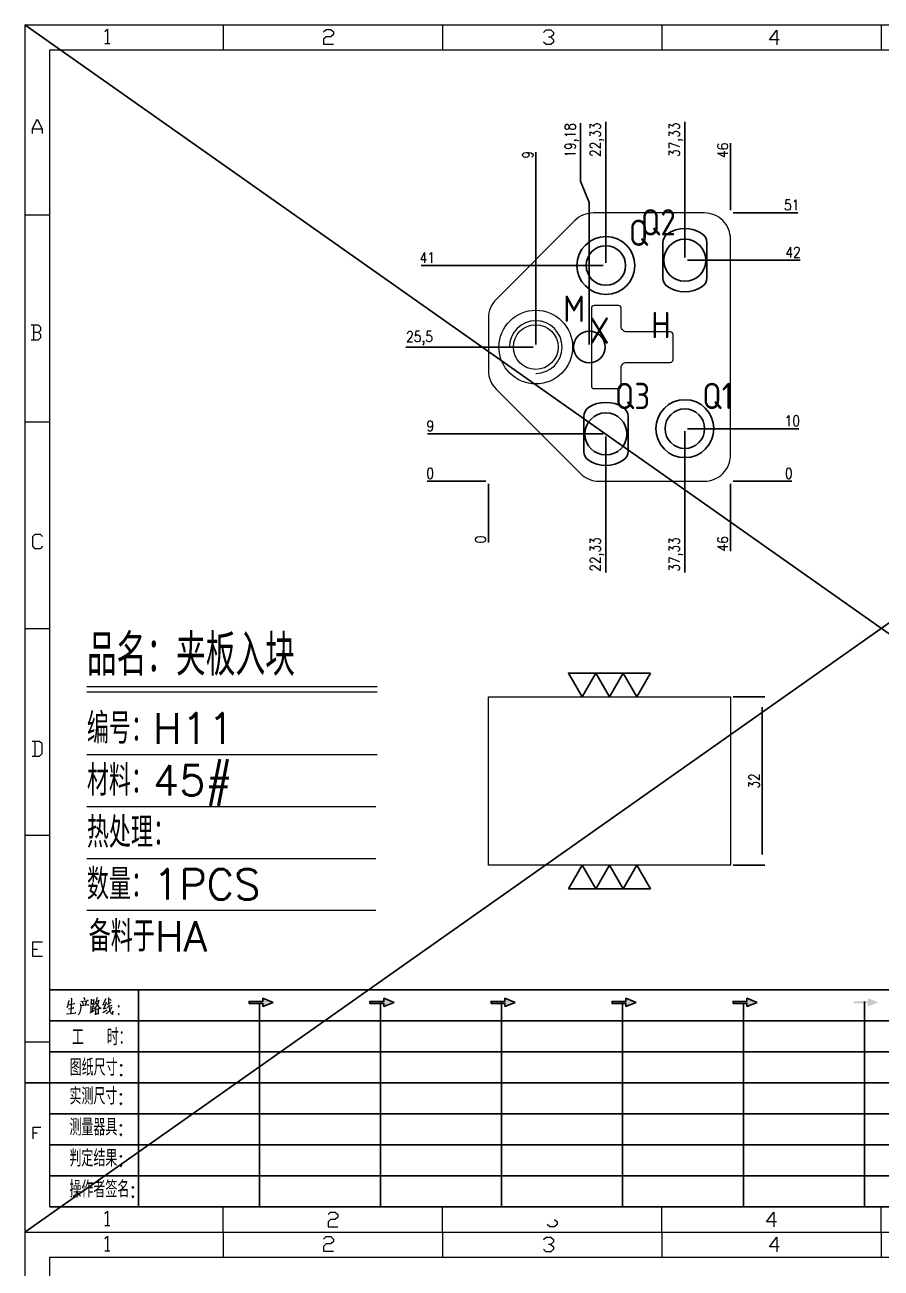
# Model space of a CAD drawing. Header units: millimetres. Extents: x 88508 to 142116, y -5268 to 20283.
# Drawn here: x 98477.3 to 98640, y 14631.8 to 14868 of the extents above; entities that cross this region are included whole.
import ezdxf
from ezdxf.enums import TextEntityAlignment as Align

# ---------------------------------------------------------------- set-up
doc = ezdxf.new("R2010")
doc.units = ezdxf.units.MM
doc.linetypes.add('DASHED', pattern=[0])
for name, color, linetype in [('DIM', 4, 'Continuous'), ('PH_P', 2, 'Continuous'), ('TEXT', 4, 'Continuous')]:
    doc.layers.add(name, color=color, linetype=linetype)
doc.styles.add('chinesef_fs', font='simplex.shx', dxfattribs={"bigfont": 'gbcbig.shx'})
doc.styles.add('gbenor', font='gbenor.shx', dxfattribs={"bigfont": 'gbcbig.shx'})
doc.styles.add('GBENOR_', font='gbenor.shx', dxfattribs={"bigfont": 'gbcbig'})
doc.styles.get("Standard").update_dxf_attribs({"font": 'txt.shx', "width": 0.85, "bigfont": 'ctxt.shx'})
doc.styles.add('TXT', font='txt.shx', dxfattribs={"width": 0.8, "bigfont": 'ctxt.shx'})
doc.dimstyles.new('T-2-WX', dxfattribs={"dimtxt": 2, "dimasz": 2, "dimexe": 0.5, "dimexo": 0.5, "dimgap": 0.5, "dimtad": 1, "dimtxsty": 'Standard', "dimblk": 'OPEN30', "dimcen": 0, "dimazin": 3, "dimtfac": 1, "dimtmove": 0, "dimatfit": 3, "dimldrblk": 'OPEN30', "dimlwd": -1, "dimlwe": -1})

# ---------------------------------------------------------------- blocks, each defined once
blk = doc.blocks.new('U40')
for points in [[(351.8, 337.7), (351.8, 333.2), (367, 339.3), (351.8, 345.3), (351.8, 340.8), (331.2, 340.8), (331.2, 337.7)], [(545.7, 339.3), (530.6, 345.3), (530.6, 340.8), (509.9, 340.8), (509.9, 337.7), (530.6, 337.7), (530.6, 333.2)], [(724.5, 339.3), (709.3, 345.3), (709.3, 340.8), (688.7, 340.8), (688.7, 337.7), (709.3, 337.7), (709.3, 333.2)], [(903.3, 339.3), (888.1, 345.3), (888.1, 340.8), (867.5, 340.8), (867.5, 337.7), (888.1, 337.7), (888.1, 333.2)], [(1082.1, 339.3), (1066.9, 345.3), (1066.9, 340.8), (1046.3, 340.8), (1046.3, 337.7), (1066.9, 337.7), (1066.9, 333.2)], [(1245.7, 337.7), (1245.7, 333.2), (1260.9, 339.3), (1245.7, 345.3), (1245.7, 340.8), (1225.1, 340.8), (1225.1, 337.7)]]:
    blk.add_hatch(color=3).paths.add_polyline_path(points)
at = {"color": 254, "lineweight": 18}
for p, q in [((0, 1783.5), (0, 0)), ((0, 1783.5), (2530.2, 1783.5)), ((941.1, 1783.5), (941.1, 1746.5)), ((1265.1, 1783.5), (1265.1, 1746.5)), ((37, 37), (37, 1746.5)), ((37, 1746.5), (2493.2, 1746.5)), ((0, 1502.7), (37, 1502.7)), ((0, 1197.2), (37, 1197.2)), ((0, 891.7), (37, 891.7)), ((0, 586.3), (37, 586.3)), ((0, 280.8), (37, 280.8)), ((37, 37), (2493.2, 37)), ((941.1, 0), (941.1, 37)), ((1265.1, 0), (1265.1, 37)), ((0, 0), (2530.2, 0))]:
    blk.add_line(p, q, dxfattribs=at)
at = {"color": 254, "linetype": 'Continuous', "lineweight": 18}
for p, q in [((293.1, 1783.5), (293.1, 1746.5)), ((617.1, 1783.5), (617.1, 1746.5)), ((293.1, 0), (293.1, 37)), ((617.1, 0), (617.1, 37))]:
    blk.add_line(p, q, dxfattribs=at)
for p, q in [((38, 357.6), (1598.2, 357.6)), ((38, 311.8), (1598.2, 311.8)), ((37.1, 266), (1598.2, 266)), ((0.1, 220.2), (1598.2, 220.2)), ((37.1, 174.4), (1598.2, 174.4)), ((37.1, 128.6), (1598.2, 128.6)), ((37.1, 82.8), (1598.2, 82.8))]:
    blk.add_line(p, q)
at = {"color": 254}
for p, q in [((167.8, 37), (167.8, 357.6)), ((346.7, 37), (346.7, 337.9)), ((525.5, 37), (525.5, 340.8)), ((704.3, 37), (704.3, 340.8)), ((883.1, 37), (883.1, 340.8)), ((1061.9, 37), (1061.9, 337.7)), ((1240.6, 37), (1240.6, 340.8)), ((1598.2, 37), (38, 37))]:
    blk.add_line(p, q, dxfattribs=at)
at = {"color": 92, "lineweight": 18}
for points in [[(118.3, 1773.7), (121.9, 1777.3), (121.9, 1755.8)], [(441.4, 1773.1), (445, 1776.7), (452.2, 1776.7), (455.8, 1773.1), (455.8, 1769.5), (452.2, 1765.9), (445, 1765.9), (441.4, 1762.3), (441.4, 1755.1), (455.8, 1755.1)], [(766.4, 1772.4), (770, 1776), (777.2, 1776), (780.8, 1772.4), (780.8, 1768.8), (777.2, 1765.2), (773.6, 1765.2)], [(777.2, 1765.2), (780.8, 1761.6), (780.8, 1758), (777.2, 1754.4), (770, 1754.4), (766.4, 1758)], [(1114.4, 1761.4), (1100, 1761.4), (1110.8, 1775.8), (1110.8, 1754.2)], [(118.3, 1755.8), (125.5, 1755.8)], [(11.1, 1622.8), (11.1, 1630), (18.3, 1644.4), (25.5, 1630), (25.5, 1622.8)], [(11.1, 1630), (25.5, 1630)], [(20, 1329), (23.6, 1332.6), (23.6, 1336.2), (20, 1339.8), (9.2, 1339.8)], [(9.2, 1318.2), (20, 1318.2), (23.6, 1321.8), (23.6, 1325.4), (20, 1329), (12.8, 1329)], [(12.8, 1339.8), (12.8, 1318.2)], [(26.1, 1013.2), (22.5, 1009.6), (15.3, 1009.6), (11.7, 1013.2), (11.7, 1027.6), (15.3, 1031.2), (22.5, 1031.2), (26.1, 1027.6)], [(11, 703.2), (21.8, 703.2), (25.4, 706.8), (25.4, 721.2), (21.8, 724.8), (11, 724.8)], [(14.6, 724.8), (14.6, 703.2)], [(26.1, 407), (11.7, 407), (11.7, 428.6), (26.1, 428.6)], [(11.7, 417.8), (18.9, 417.8)], [(12.3, 137.7), (12.3, 155), (23.8, 155)], [(12.3, 146.4), (18.1, 146.4)], [(118.3, 27.4), (121.9, 31), (121.9, 9.4)], [(447.9, 25.7), (451.5, 29.3), (458.7, 29.3), (462.3, 25.7), (462.3, 22.1), (458.7, 18.5), (451.5, 18.5), (447.9, 14.9), (447.9, 7.7), (462.3, 7.7)], [(782.7, 18.5), (786.3, 14.9), (786.3, 11.3), (782.7, 7.7), (775.5, 7.7), (771.9, 11.3)], [(1110.3, 14.9), (1095.9, 14.9), (1106.7, 29.3), (1106.7, 7.7)], [(118.3, 9.4), (125.5, 9.4)]]:
    blk.add_lwpolyline(points, dxfattribs=at)
at = {"color": 92, "lineweight": 0}
for points in [[(65, 342.2), (64.8, 341), (64.1, 337.9), (63.6, 335.7), (62.8, 333.5), (62.1, 331.4)], [(63.8, 335.9), (73.4, 337.5), (73.1, 337.7), (72.5, 337.3)], [(64.5, 329.6), (64.8, 329.6), (65.1, 329.6), (72.5, 331), (71.9, 331), (70.9, 330.8)], [(68.4, 345.9), (68.7, 344.4), (68.1, 322.9)], [(82.6, 335.1), (82.6, 331.8), (82.3, 329), (81.9, 326.8), (81.2, 324.9), (80.3, 323.1), (79.6, 321.9), (78.8, 320.9)], [(93.3, 335.5), (94.1, 335.7), (94.3, 335.5), (82.6, 334.3), (82.6, 335.1), (82.2, 336.9)], [(82.6, 340.8), (93.7, 342.2), (93.3, 342.4), (92.4, 342)], [(86.1, 336.1), (86, 337.5), (85.3, 339.8)], [(86.7, 346.7), (87.9, 344.6), (88.3, 343)], [(90.3, 341), (90.4, 339.6), (89.1, 335.3)], [(97.2, 334.3), (97.5, 333.5), (97.7, 324.7)], [(97.8, 344), (98.1, 342.6), (98.1, 340.8), (98.1, 337.9), (98.1, 336.3), (98.2, 337.7), (102.1, 338.3), (101.8, 338.3), (102.1, 343.6), (102.1, 343.2), (102.1, 342.8), (98.2, 342.2)], [(100.2, 337.9), (100.1, 325.9)], [(100.2, 332.6), (102.4, 333.1)], [(105.5, 341.2), (105.9, 341), (109.6, 341.8), (109.3, 342.6), (108.5, 339.6), (107.6, 337.3), (106.9, 335.9), (105.9, 334.3), (104.3, 332), (103.1, 330.4), (101.9, 329.4)], [(106.6, 346.5), (106.5, 345.2), (105.1, 341.2), (104.2, 338.9), (103.1, 336.3), (102.6, 335.5)], [(104.9, 339.1), (105.3, 338.7), (107, 335.7), (108.6, 333.3), (109.9, 331.2), (110.3, 330.8), (112.6, 330.8), (110.2, 331.2), (109, 332.6)], [(119.3, 344.8), (119.1, 343.8), (116.8, 338.5), (115.4, 335.5), (119.3, 336.3)], [(120.3, 339.4), (118.1, 333.5), (116.4, 330), (116.1, 329.8), (120.5, 331.4)], [(128.2, 332.4), (128.1, 331.6), (126.9, 329.6), (125.8, 328), (124.5, 326.3), (123, 324.7), (121.4, 323.3), (120.1, 322.3)], [(121.4, 332.2), (128.8, 335.1)], [(121.7, 336.7), (127.7, 339.6)], [(123.4, 346.5), (123.5, 345.4), (123.5, 340.8), (123.8, 337.3), (124, 335.3), (124.2, 333.1), (124.5, 331), (124.8, 329), (125.2, 327.4), (125.9, 325.7), (126.9, 323.9), (127.9, 322.7), (128.9, 321.7), (129.6, 321.3), (129.9, 326.1), (129.4, 321.5)], [(127.7, 341.6), (127.2, 342.4), (125.7, 344.2)], [(61.4, 322.3), (68.2, 322.9), (75.3, 323.7), (74.9, 323.9), (73.8, 323.5)], [(96.5, 323.9), (102.8, 327.2)], [(104.2, 330), (104.5, 329), (104.5, 321.1), (104.3, 322.1), (104.5, 322.7), (109.2, 323.1), (108.6, 323.1), (109, 329.2), (109, 330), (109.3, 329.4), (108.6, 329.4), (104.6, 328.8)], [(115.3, 324.3), (121.5, 328.2)]]:
    blk.add_lwpolyline(points, dxfattribs=at)
for points in [[(138.7, 332.4), (139.4, 333.5), (138.7, 334.5), (138, 333.5)], [(138.7, 320.9), (139.4, 321.9), (138.7, 322.9), (138, 321.9)]]:
    blk.add_lwpolyline(points, close=True, dxfattribs=at)
for points in [[(367, 339.3), (351.8, 345.3), (351.8, 340.8), (331.2, 340.8), (331.2, 337.7), (351.8, 337.7), (351.8, 333.2), (367, 339.3)], [(545.7, 339.3), (530.6, 345.3), (530.6, 340.8), (509.9, 340.8), (509.9, 337.7), (530.6, 337.7), (530.6, 333.2), (545.7, 339.3)], [(724.5, 339.3), (709.3, 345.3), (709.3, 340.8), (688.7, 340.8), (688.7, 337.7), (709.3, 337.7), (709.3, 333.2), (724.5, 339.3)], [(903.3, 339.3), (888.1, 345.3), (888.1, 340.8), (867.5, 340.8), (867.5, 337.7), (888.1, 337.7), (888.1, 333.2), (903.3, 339.3)], [(1082.1, 339.3), (1066.9, 345.3), (1066.9, 340.8), (1046.3, 340.8), (1046.3, 337.7), (1066.9, 337.7), (1066.9, 333.2), (1082.1, 339.3)]]:
    blk.add_lwpolyline(points)
at = {"color": 3, "style": 'chinesef_fs'}
for s, p in [('工  时：', (69.5, 275.7)), ('图纸尺寸:', (66.2, 230.9)), ('实测尺寸:', (65.9, 188.4)), ('测量器具:', (65.9, 142.6)), ('判定结果:', (65.9, 96.8)), ('操作者签名:', (65.9, 51))]:
    blk.add_text(s, height=24.57, dxfattribs=at).set_placement(p)
at = {"lineweight": 18, "style": 'GBENOR_'}
blk.add_attdef('文档路径', (2126, 386.9), '', height=17.8, dxfattribs=at)
at = {"lineweight": 20, "style": 'TXT'}
for tag, height, p in [('18-**-**', 16.3, (1866.6, 256.2)), ('客户名称', 16.1, (1741.1, 134, 0)), ('料厚:', 16.1, (1741.3, 93.2, 0))]:
    blk.add_attdef(tag, text='', height=height, dxfattribs=at).set_placement(p, align=Align.MIDDLE)
for tag, p, height in [('88888', (1850.9, 207.5), 14.9), ('材质:', (1691.2, 168, 0), 16.1), ('核准', (1869.4, 127.5, 0), 16.1), ('设计', (1868.8, 88.3, 0), 16.1), ('绘图', (1868.2, 49.1, 0), 16.1)]:
    blk.add_attdef(tag, p, '', height=height, dxfattribs=at)
for tag, p, height, width in [('3', (2234.7, 206.9), 15.8, 0.7), ('4', (2234.7, 167.4), 15.8, 0.7), ('核准日期', (2041.1, 124.2, 0), 16.1, 0.68), ('设计日期', (2041.1, 84.5, 0), 16.1, 0.68), ('1', (2251.9, 85.9), 14.6, 0.7), ('绘图日期', (2040.9, 46.4, 0), 16.1, 0.68), ('2', (2235, 49.2), 14.6, 0.7)]:
    blk.add_attdef(tag, p, '', height=height, dxfattribs=dict(at, width=width))
blk = doc.blocks.new('*D8867')
at = {"layer": 'Defpoints', "color": 0}
for p in [(98611.38, 14740.38), (98617.38, 14740.38), (98611.38, 14708.38)]:
    blk.add_point(p, dxfattribs=at)
at = {"layer": 'DIM', "color": 0}
for p, q in [((98611.88, 14740.38), (98617.88, 14740.38)), ((98617.38, 14710.38), (98617.38, 14738.38)), ((98611.88, 14708.38), (98617.88, 14708.38))]:
    blk.add_line(p, q, dxfattribs=at)
at = {"layer": 'DIM', "color": 0, "insert": (98615.88, 14724.38), "char_height": 2, "attachment_point": 5, "rotation": 90}
blk.add_mtext('32', dxfattribs=at)
blk = doc.blocks.new('_Open30')
blk = doc.blocks.new('*D8900')
at = {"layer": 'Defpoints', "color": 0}
for p in [(98565.38, 14781.3), (98611.38, 14781.3), (98621.38, 14781.3)]:
    blk.add_point(p, dxfattribs=at)
at = {"layer": 'DIM', "color": 0}
blk.add_line((98611.88, 14781.3), (98623.01, 14781.3), dxfattribs=at)
at = {"layer": 'DIM', "color": 0, "insert": (98622.45, 14782.8), "char_height": 2, "attachment_point": 5}
blk.add_mtext('0', dxfattribs=at)
blk = doc.blocks.new('*D8901')
at = {"layer": 'Defpoints', "color": 0}
for p in [(98602.7, 14791.3), (98621.38, 14791.3), (98565.38, 14781.3)]:
    blk.add_point(p, dxfattribs=at)
at = {"layer": 'DIM', "color": 0}
for p, q in [((98603.2, 14791.3), (98613.38, 14791.3)), ((98613.38, 14791.3), (98617.38, 14791.3)), ((98617.38, 14791.3), (98624.39, 14791.3))]:
    blk.add_line(p, q, dxfattribs=at)
at = {"layer": 'DIM', "color": 0, "insert": (98623.13, 14792.8), "char_height": 2, "attachment_point": 5}
blk.add_mtext('10', dxfattribs=at)
blk = doc.blocks.new('*D8902')
at = {"layer": 'Defpoints', "color": 0}
for p in [(98602.7, 14823.3), (98621.38, 14823.3), (98565.38, 14781.3)]:
    blk.add_point(p, dxfattribs=at)
at = {"layer": 'DIM', "color": 0}
for p, q in [((98603.2, 14823.3), (98613.38, 14823.3)), ((98613.38, 14823.3), (98617.38, 14823.3)), ((98617.38, 14823.3), (98624.63, 14823.3))]:
    blk.add_line(p, q, dxfattribs=at)
at = {"layer": 'DIM', "color": 0, "insert": (98623.26, 14824.8), "char_height": 2, "attachment_point": 5}
blk.add_mtext('42', dxfattribs=at)
blk = doc.blocks.new('*D8903')
at = {"layer": 'Defpoints', "color": 0}
for p in [(98611.38, 14832.3), (98621.38, 14832.3), (98565.38, 14781.3)]:
    blk.add_point(p, dxfattribs=at)
at = {"layer": 'DIM', "color": 0}
for p, q in [((98611.88, 14832.3), (98615.38, 14832.3)), ((98615.38, 14832.3), (98617.38, 14832.3)), ((98617.38, 14832.3), (98624.15, 14832.3))]:
    blk.add_line(p, q, dxfattribs=at)
at = {"layer": 'DIM', "color": 0, "insert": (98623.01, 14833.8), "char_height": 2, "attachment_point": 5}
blk.add_mtext('51', dxfattribs=at)
blk = doc.blocks.new('*D8904')
at = {"layer": 'Defpoints', "color": 0}
for p in [(98555.38, 14781.3), (98565.38, 14781.3), (98565.38, 14781.3)]:
    blk.add_point(p, dxfattribs=at)
at = {"layer": 'DIM', "color": 0}
blk.add_line((98564.88, 14781.3), (98553.75, 14781.3), dxfattribs=at)
at = {"layer": 'DIM', "color": 0, "insert": (98554.31, 14782.8), "char_height": 2, "attachment_point": 5}
blk.add_mtext('0', dxfattribs=at)
blk = doc.blocks.new('*D8905')
at = {"layer": 'Defpoints', "color": 0}
for p in [(98555.38, 14790.3), (98587.7, 14790.3), (98565.38, 14781.3)]:
    blk.add_point(p, dxfattribs=at)
at = {"layer": 'DIM', "color": 0}
for p, q in [((98559.38, 14790.3), (98553.83, 14790.3)), ((98563.38, 14790.3), (98559.38, 14790.3)), ((98587.2, 14790.3), (98563.38, 14790.3))]:
    blk.add_line(p, q, dxfattribs=at)
at = {"layer": 'DIM', "color": 0, "insert": (98554.35, 14791.8), "char_height": 2, "attachment_point": 5}
blk.add_mtext('9', dxfattribs=at)
blk = doc.blocks.new('*D8906')
at = {"layer": 'Defpoints', "color": 0}
for p in [(98555.38, 14806.8), (98574.38, 14806.8), (98565.38, 14781.3)]:
    blk.add_point(p, dxfattribs=at)
at = {"layer": 'DIM', "color": 0}
for p, q in [((98559.38, 14806.8), (98549.7, 14806.8)), ((98563.38, 14806.8), (98559.38, 14806.8)), ((98573.88, 14806.8), (98563.38, 14806.8))]:
    blk.add_line(p, q, dxfattribs=at)
at = {"layer": 'DIM', "color": 0, "insert": (98552.29, 14808.49), "char_height": 2, "attachment_point": 5}
blk.add_mtext('25,5', dxfattribs=at)
blk = doc.blocks.new('*D8907')
at = {"layer": 'Defpoints', "color": 0}
for p in [(98555.38, 14822.3), (98587.7, 14822.3), (98565.38, 14781.3)]:
    blk.add_point(p, dxfattribs=at)
at = {"layer": 'DIM', "color": 0}
for p, q in [((98559.38, 14822.3), (98552.61, 14822.3)), ((98563.38, 14822.3), (98559.38, 14822.3)), ((98587.2, 14822.3), (98563.38, 14822.3))]:
    blk.add_line(p, q, dxfattribs=at)
at = {"layer": 'DIM', "color": 0, "insert": (98553.75, 14823.8), "char_height": 2, "attachment_point": 5}
blk.add_mtext('41', dxfattribs=at)
blk = doc.blocks.new('*D8908')
at = {"layer": 'Defpoints', "color": 0}
for p in [(98565.38, 14781.3), (98611.38, 14781.3), (98611.38, 14771.3)]:
    blk.add_point(p, dxfattribs=at)
at = {"layer": 'DIM', "color": 0}
for p, q in [((98611.38, 14780.8), (98611.38, 14777.3)), ((98611.38, 14777.3), (98611.38, 14775.3)), ((98611.38, 14775.3), (98611.38, 14768.05))]:
    blk.add_line(p, q, dxfattribs=at)
at = {"layer": 'DIM', "color": 0, "insert": (98609.88, 14769.42), "char_height": 2, "attachment_point": 5, "rotation": 90}
blk.add_mtext('46', dxfattribs=at)
blk = doc.blocks.new('*D8909')
at = {"layer": 'Defpoints', "color": 0}
for p in [(98602.7, 14791.3), (98565.38, 14781.3), (98602.7, 14771.3)]:
    blk.add_point(p, dxfattribs=at)
at = {"layer": 'DIM', "color": 0}
for p, q in [((98602.7, 14790.8), (98602.7, 14779.3)), ((98602.7, 14779.3), (98602.7, 14775.3)), ((98602.7, 14775.3), (98602.7, 14764))]:
    blk.add_line(p, q, dxfattribs=at)
at = {"layer": 'DIM', "color": 0, "insert": (98601.01, 14767.4), "char_height": 2, "attachment_point": 5, "rotation": 90}
blk.add_mtext('37,33', dxfattribs=at)
blk = doc.blocks.new('*D8910')
at = {"layer": 'Defpoints', "color": 0}
for p in [(98587.7, 14790.3), (98565.38, 14781.3), (98587.7, 14771.3)]:
    blk.add_point(p, dxfattribs=at)
at = {"layer": 'DIM', "color": 0}
for p, q in [((98587.7, 14789.8), (98587.7, 14779.3)), ((98587.7, 14779.3), (98587.7, 14775.3)), ((98587.7, 14775.3), (98587.7, 14764))]:
    blk.add_line(p, q, dxfattribs=at)
at = {"layer": 'DIM', "color": 0, "insert": (98586.01, 14767.4), "char_height": 2, "attachment_point": 5, "rotation": 90}
blk.add_mtext('22,33', dxfattribs=at)
blk = doc.blocks.new('*D8911')
at = {"layer": 'Defpoints', "color": 0}
for p in [(98565.38, 14781.3), (98565.38, 14781.3), (98565.38, 14771.3)]:
    blk.add_point(p, dxfattribs=at)
at = {"layer": 'DIM', "color": 0}
blk.add_line((98565.38, 14780.8), (98565.38, 14769.67), dxfattribs=at)
at = {"layer": 'DIM', "color": 0, "insert": (98563.88, 14770.23), "char_height": 2, "attachment_point": 5, "rotation": 90}
blk.add_mtext('0', dxfattribs=at)
blk = doc.blocks.new('*D8912')
at = {"layer": 'Defpoints', "color": 0}
for p in [(98611.38, 14842.3), (98611.38, 14832.3), (98565.38, 14781.3)]:
    blk.add_point(p, dxfattribs=at)
at = {"layer": 'DIM', "color": 0}
for p, q in [((98611.38, 14838.3), (98611.38, 14845.55)), ((98611.38, 14836.3), (98611.38, 14838.3)), ((98611.38, 14832.8), (98611.38, 14836.3))]:
    blk.add_line(p, q, dxfattribs=at)
at = {"layer": 'DIM', "color": 0, "insert": (98609.88, 14844.18), "char_height": 2, "attachment_point": 5, "rotation": 90}
blk.add_mtext('46', dxfattribs=at)
blk = doc.blocks.new('*D8913')
at = {"layer": 'Defpoints', "color": 0}
for p in [(98602.7, 14842.3), (98602.7, 14823.3), (98565.38, 14781.3)]:
    blk.add_point(p, dxfattribs=at)
at = {"layer": 'DIM', "color": 0}
for p, q in [((98602.7, 14838.3), (98602.7, 14849.6)), ((98602.7, 14834.3), (98602.7, 14838.3)), ((98602.7, 14823.8), (98602.7, 14834.3))]:
    blk.add_line(p, q, dxfattribs=at)
at = {"layer": 'DIM', "color": 0, "insert": (98601.01, 14846.2), "char_height": 2, "attachment_point": 5, "rotation": 90}
blk.add_mtext('37,33', dxfattribs=at)
blk = doc.blocks.new('*D8914')
at = {"layer": 'Defpoints', "color": 0}
for p in [(98587.7, 14842.3), (98587.7, 14822.3), (98565.38, 14781.3)]:
    blk.add_point(p, dxfattribs=at)
at = {"layer": 'DIM', "color": 0}
for p, q in [((98587.7, 14838.3), (98587.7, 14849.6)), ((98587.7, 14834.3), (98587.7, 14838.3)), ((98587.7, 14822.8), (98587.7, 14834.3))]:
    blk.add_line(p, q, dxfattribs=at)
at = {"layer": 'DIM', "color": 0, "insert": (98586.01, 14846.2), "char_height": 2, "attachment_point": 5, "rotation": 90}
blk.add_mtext('22,33', dxfattribs=at)
blk = doc.blocks.new('*D8915')
at = {"layer": 'Defpoints', "color": 0}
for p in [(98582.9, 14842.3), (98584.55, 14806.8), (98565.38, 14781.3)]:
    blk.add_point(p, dxfattribs=at)
at = {"layer": 'DIM', "color": 0}
for p, q in [((98582.9, 14838.3), (98582.9, 14849.36)), ((98584.55, 14834.3), (98582.9, 14838.3)), ((98584.55, 14807.3), (98584.55, 14834.3))]:
    blk.add_line(p, q, dxfattribs=at)
at = {"layer": 'DIM', "color": 0, "insert": (98581.21, 14846.08), "char_height": 2, "attachment_point": 5, "rotation": 90}
blk.add_mtext('19,18', dxfattribs=at)
blk = doc.blocks.new('*D8916')
at = {"layer": 'Defpoints', "color": 0}
for p in [(98574.38, 14842.3), (98574.38, 14806.8), (98565.38, 14781.3)]:
    blk.add_point(p, dxfattribs=at)
at = {"layer": 'DIM', "color": 0}
for p, q in [((98574.38, 14838.3), (98574.38, 14843.85)), ((98574.38, 14834.3), (98574.38, 14838.3)), ((98574.38, 14807.3), (98574.38, 14834.3))]:
    blk.add_line(p, q, dxfattribs=at)
at = {"layer": 'DIM', "color": 0, "insert": (98572.88, 14843.33), "char_height": 2, "attachment_point": 5, "rotation": 90}
blk.add_mtext('9', dxfattribs=at)

msp = doc.modelspace()

# ---------------------------------------------------------------- linework, layer by layer
at = {"layer": 'DIM', "color": 4, "linetype": 'Continuous', "lineweight": 13}
for p, q in [((98489.09, 14742.338), (98544.249, 14742.338)), ((98489.09, 14741.322), (98544.249, 14741.322)), ((98489.09, 14729.413), (98544.249, 14729.413)), ((98489.09, 14719.538), (98544.01, 14719.538)), ((98489.09, 14709.662), (98544.01, 14709.662)), ((98489.09, 14699.787), (98544.01, 14699.787))]:
    msp.add_line(p, q, dxfattribs=at)
at = {"layer": 'DIM', "color": 4}
for points in [[(98596.173, 14744.875), (98593.575, 14740.375), (98590.977, 14744.875), (98588.379, 14740.375), (98585.781, 14744.875), (98583.183, 14740.375), (98580.585, 14744.875), (98596.173, 14744.875)], [(98580.585, 14703.875), (98583.183, 14708.375), (98585.781, 14703.875), (98588.379, 14708.375), (98590.977, 14703.875), (98593.575, 14708.375), (98596.173, 14703.875), (98580.585, 14703.875)]]:
    msp.add_lwpolyline(points, close=True, dxfattribs=at)
at = {"layer": 'PH_P', "color": 1}
for p, q in [((98477.304, 14868.023), (98802.695, 14638.662)), ((98802.695, 14868.023), (98477.304, 14638.662))]:
    msp.add_line(p, q, dxfattribs=at)
at = {"layer": 'PH_P', "linetype": 'Continuous', "lineweight": 18}
msp.add_lwpolyline([(98565.379, 14812.33), (98565.379, 14802.33, 0.1989124), (98566.844, 14798.794), (98582.873, 14782.765, 0.1989124), (98586.409, 14781.301), (98606.379, 14781.301, 0.4142136), (98611.379, 14786.301), (98611.379, 14827.301, 0.4142136), (98606.379, 14832.301), (98585.35, 14832.301, 0.1989124), (98581.814, 14830.836), (98566.844, 14815.866, 0.1989124)], format="xyb", close=True, dxfattribs=at)
at = {"layer": 'PH_P'}
for points in [[(98598.504, 14826.641), (98598.504, 14819.96, 0.2522637), (98599.404, 14818.29, 0.2997006), (98606.004, 14818.29, 0.2522637), (98606.904, 14819.96), (98606.904, 14826.641, 0.2522637), (98606.004, 14828.312, 0.2997006), (98599.404, 14828.312, 0.2522637)], [(98583.504, 14793.641), (98583.504, 14786.96, 0.2522637), (98584.404, 14785.29, 0.2997006), (98591.004, 14785.29, 0.2522637), (98591.904, 14786.96), (98591.904, 14793.641, 0.2522637), (98591.004, 14795.312, 0.2997006), (98584.404, 14795.312, 0.2522637)]]:
    msp.add_lwpolyline(points, format="xyb", close=True, dxfattribs=at)
at = {"layer": 'PH_P', "color": 1, "linetype": 'Continuous', "lineweight": 15}
msp.add_lwpolyline([(98591.604, 14809.701, -0.4142136), (98590.604, 14810.701), (98590.604, 14814.201, 0.4142136), (98590.104, 14814.701), (98585.454, 14814.701, 0.4142136), (98584.954, 14814.201), (98584.954, 14799.401, 0.4142136), (98585.454, 14798.901), (98590.104, 14798.901, 0.4142136), (98590.604, 14799.401), (98590.604, 14802.901, -0.4142136), (98591.604, 14803.901), (98599.954, 14803.901, 0.4142136), (98600.454, 14804.401), (98600.454, 14809.201, 0.4142136), (98599.954, 14809.701)], format="xyb", close=True, dxfattribs=at)
at = {"layer": 'PH_P', "color": 2, "linetype": 'Continuous', "lineweight": 15}
msp.add_lwpolyline([(98565.379, 14740.375), (98611.379, 14740.375), (98611.379, 14708.375), (98565.379, 14708.375)], close=True, dxfattribs=at)
at = {"layer": 'PH_P'}
for centre, radius in [((98587.704, 14822.301), 5.5), ((98584.554, 14806.801), 3), ((98602.704, 14791.301), 5.5)]:
    msp.add_circle(centre, radius, dxfattribs=at)
at = {"layer": 'PH_P', "color": 1}
for centre, radius in [((98587.704, 14822.301), 3.75), ((98602.704, 14823.301), 4), ((98602.704, 14791.301), 3.75), ((98587.704, 14790.301), 4)]:
    msp.add_circle(centre, radius, dxfattribs=at)
at = {"layer": 'PH_P', "linetype": 'DASHED', "lineweight": 18, "ltscale": 2}
msp.add_circle((98574.379, 14806.801), 7, dxfattribs=at)
at = {"layer": 'PH_P', "lineweight": 18}
msp.add_circle((98574.379, 14806.801), 4.25, dxfattribs=at)
msp.add_arc((98574.379, 14806.801), 5, 270, 180, dxfattribs=at)

# ---------------------------------------------------------------- block references
at = {"ltscale": 3, "xscale": 0.1286023526423836, "yscale": 0.1286023526408614, "zscale": 0.1286023526410949}
for p in [(98477.304, 14638.662), (98477.304, 14409.301)]:
    msp.add_blockref('U40', p, dxfattribs=at)

# ---------------------------------------------------------------- texts
at = {"layer": 'DIM', "color": 3, "linetype": 'Continuous', "lineweight": 13, "style": 'chinesef_fs'}
for s, height, p in [('品名：夹板入块', 7.8423, (98489.09, 14744.371)), ('编号：H11', 5.8091, (98489.09, 14731.446)), ('材料：45#', 5.8091, (98489.09, 14721.571)), ('热处理：', 5.8091, (98489.09, 14711.695)), ('数量：1PCS', 5.8091, (98489.09, 14701.82)), ('备料于HA', 5.8091, (98489.443, 14691.945))]:
    msp.add_text(s, height=height, dxfattribs=at).set_placement(p)
at = {"layer": 'TEXT', "style": 'gbenor'}
for s, p in [('Q2', (98597.657, 14830.509)), ('Q', (98593.927, 14828.523)), ('M', (98581.662, 14814.084)), ('H', (98598.156, 14810.998)), ('X', (98586.472, 14809.943)), ('Q3', (98592.752, 14797.509)), ('Q1', (98608.927, 14797.523))]:
    msp.add_text(s, height=5, dxfattribs=at).set_placement(p, align=Align.MIDDLE_CENTER)

# ---------------------------------------------------------------- dimensions: what is measured, and where the dimension line sits
at = {"layer": 'DIM'}
for feature_location, offset, dtype, origin, picture, middle in [((98602.704249762, 14823.300584079), (-0.00000001, 19.00000001), 1, (98565.379249752, 14781.300584069), '*D8913', (98601.013773562, 14846.200584089)), ((98587.704249762, 14822.300584079), (-0.00000001, 20.00000001), 1, (98565.379249752, 14781.300584069), '*D8914', (98586.013773562, 14846.200584089)), ((98584.554249762, 14806.800584079), (-1.65000001, 35.50000001), 1, (98565.379249752, 14781.300584069), '*D8915', (98581.213773562, 14846.079155518)), ((98611.379, 14832.301), (0, 10), 1, (98565.379, 14781.301), '*D8912', (98609.879, 14844.177)), ((98574.379, 14806.801), (0, 35.5), 1, (98565.379, 14781.301), '*D8916', (98572.879, 14843.327)), ((98611.379, 14832.301), (10, 0), 0, (98565.379, 14781.301), '*D8903', (98623.013, 14833.801)), ((98602.704, 14823.301), (18.675, 0), 0, (98565.379, 14781.301), '*D8902', (98623.255, 14824.801)), ((98587.704, 14822.301), (-32.325, 0), 0, (98565.379, 14781.301), '*D8907', (98553.746, 14823.801)), ((98574.379, 14806.801), (-19, 0), 0, (98565.379, 14781.301), '*D8906', (98552.289, 14808.491)), ((98587.704, 14790.301), (-32.325, 0), 0, (98565.379, 14781.301), '*D8905', (98554.353, 14791.801)), ((98602.704, 14791.301), (18.675, 0), 0, (98565.379, 14781.301), '*D8901', (98623.134, 14792.801)), ((98602.704249762, 14791.300584079), (-0.00000001, -20.00000001), 1, (98565.379249752, 14781.300584069), '*D8909', (98601.013773562, 14767.400584069)), ((98587.704249762, 14790.300584079), (-0.00000001, -19.00000001), 1, (98565.379249752, 14781.300584069), '*D8910', (98586.013773562, 14767.400584069)), ((98565.379249752, 14781.300584069), (-10, 0), 0, (98565.379249752, 14781.300584069), '*D8904', (98554.312583085, 14782.800584069)), ((98611.379249772, 14781.300584069), (10, 0), 0, (98565.379249752, 14781.300584069), '*D8900', (98622.445916439, 14782.800584069)), ((98565.379249752, 14781.300584069), (0, -10), 1, (98565.379249752, 14781.300584069), '*D8911', (98563.879249752, 14770.233917403)), ((98611.379, 14781.301), (0, -10), 1, (98565.379, 14781.301), '*D8908', (98609.879, 14769.424))]:
    dim = msp.add_ordinate_dim(feature_location=feature_location, offset=offset, dtype=dtype, origin=origin, dimstyle='T-2-WX', dxfattribs=at)
    dim.commit()
    dim.dimension.update_dxf_attribs({"geometry": picture, "text_midpoint": middle})
at = {"layer": 'DIM', "color": 2}
dim = msp.add_linear_dim(base=(98617.379, 14740.375), p1=(98611.379, 14708.375), p2=(98611.379, 14740.375), angle=90, dimstyle='T-2-WX', dxfattribs=at)
dim.commit()
dim.dimension.update_dxf_attribs({"geometry": '*D8867', "text_midpoint": (98615.879, 14724.375)})

doc.saveas('drawing.dxf')
